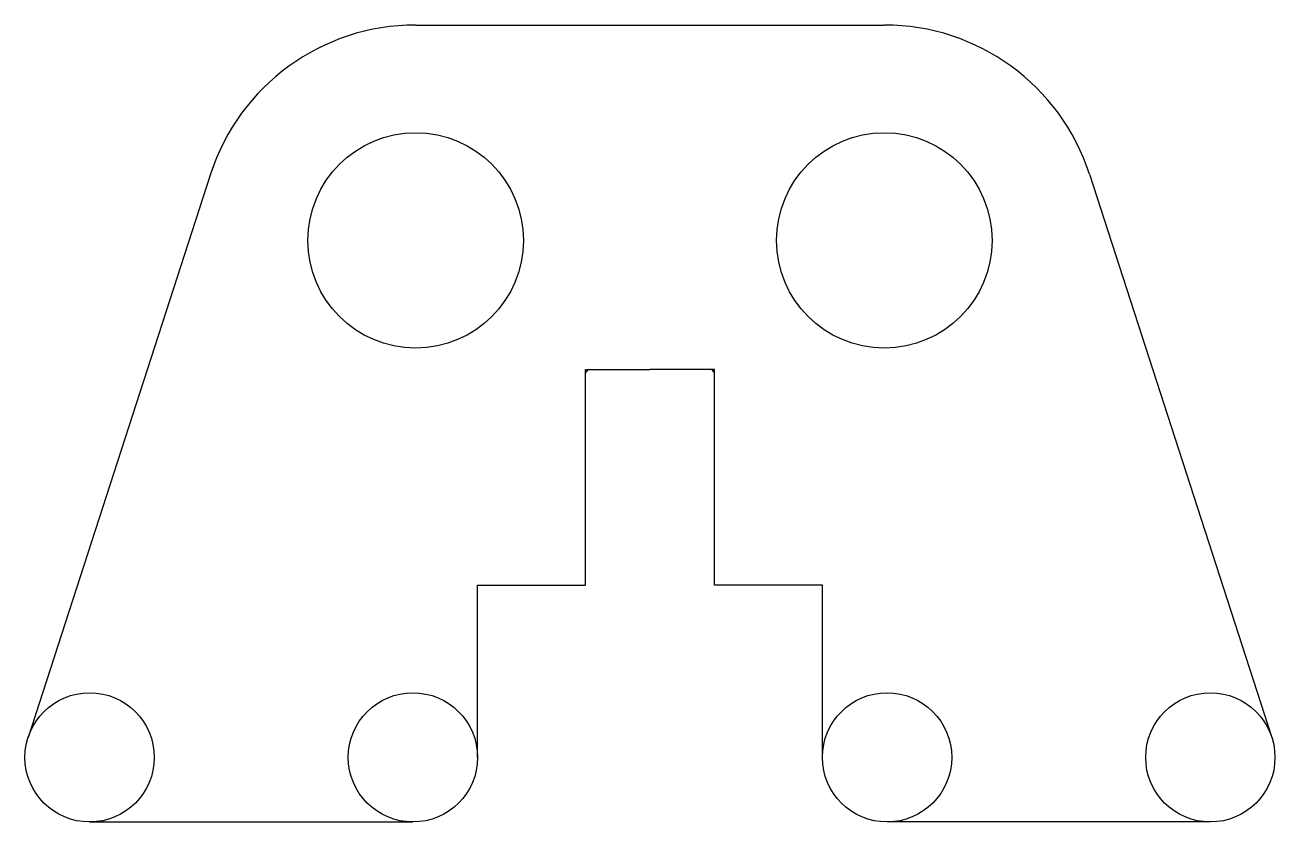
# Model space of a CAD drawing. Header units: millimetres. Extents: x 1666 to 1956, y 2114 to 2299.
import ezdxf

# ---------------------------------------------------------------- set-up
doc = ezdxf.new("R2010")
doc.units = ezdxf.units.MM

msp = doc.modelspace()

# ---------------------------------------------------------------- linework, layer by layer
for p, q in [((1756.96, 2299.36), (1865.7, 2299.36)), ((1709.39, 2264.76), (1667.06, 2133.98)), ((1913.27, 2264.76), (1955.6, 2133.98)), ((1796.33, 2169.37), (1796.33, 2219.37)), ((1796.33, 2219.37), (1811.33, 2219.37)), ((1826.33, 2219.37), (1811.33, 2219.37)), ((1826.33, 2169.37), (1826.33, 2219.37)), ((1771.33, 2129.37), (1771.33, 2169.37)), ((1771.33, 2169.37), (1796.33, 2169.37)), ((1851.33, 2169.37), (1826.33, 2169.37)), ((1851.33, 2129.37), (1851.33, 2169.37)), ((1681.33, 2114.37), (1756.33, 2114.37)), ((1941.33, 2114.37), (1866.33, 2114.37))]:
    msp.add_line(p, q)
for centre, radius in [((1756.96, 2249.36), 25), ((1865.7, 2249.36), 25), ((1681.33, 2129.37), 15), ((1756.33, 2129.37), 15), ((1866.33, 2129.37), 15), ((1941.33, 2129.37), 15)]:
    msp.add_circle(centre, radius)
for centre, start, end in [((1756.96, 2249.36), 90, 162.0637), ((1865.7, 2249.36), 17.9363, 90), ((1756.96, 2249.36), 321.9425, 323.1325), ((1865.7, 2249.36), 216.8675, 218.0575)]:
    msp.add_arc(centre, 50, start, end)

doc.saveas('drawing.dxf')
